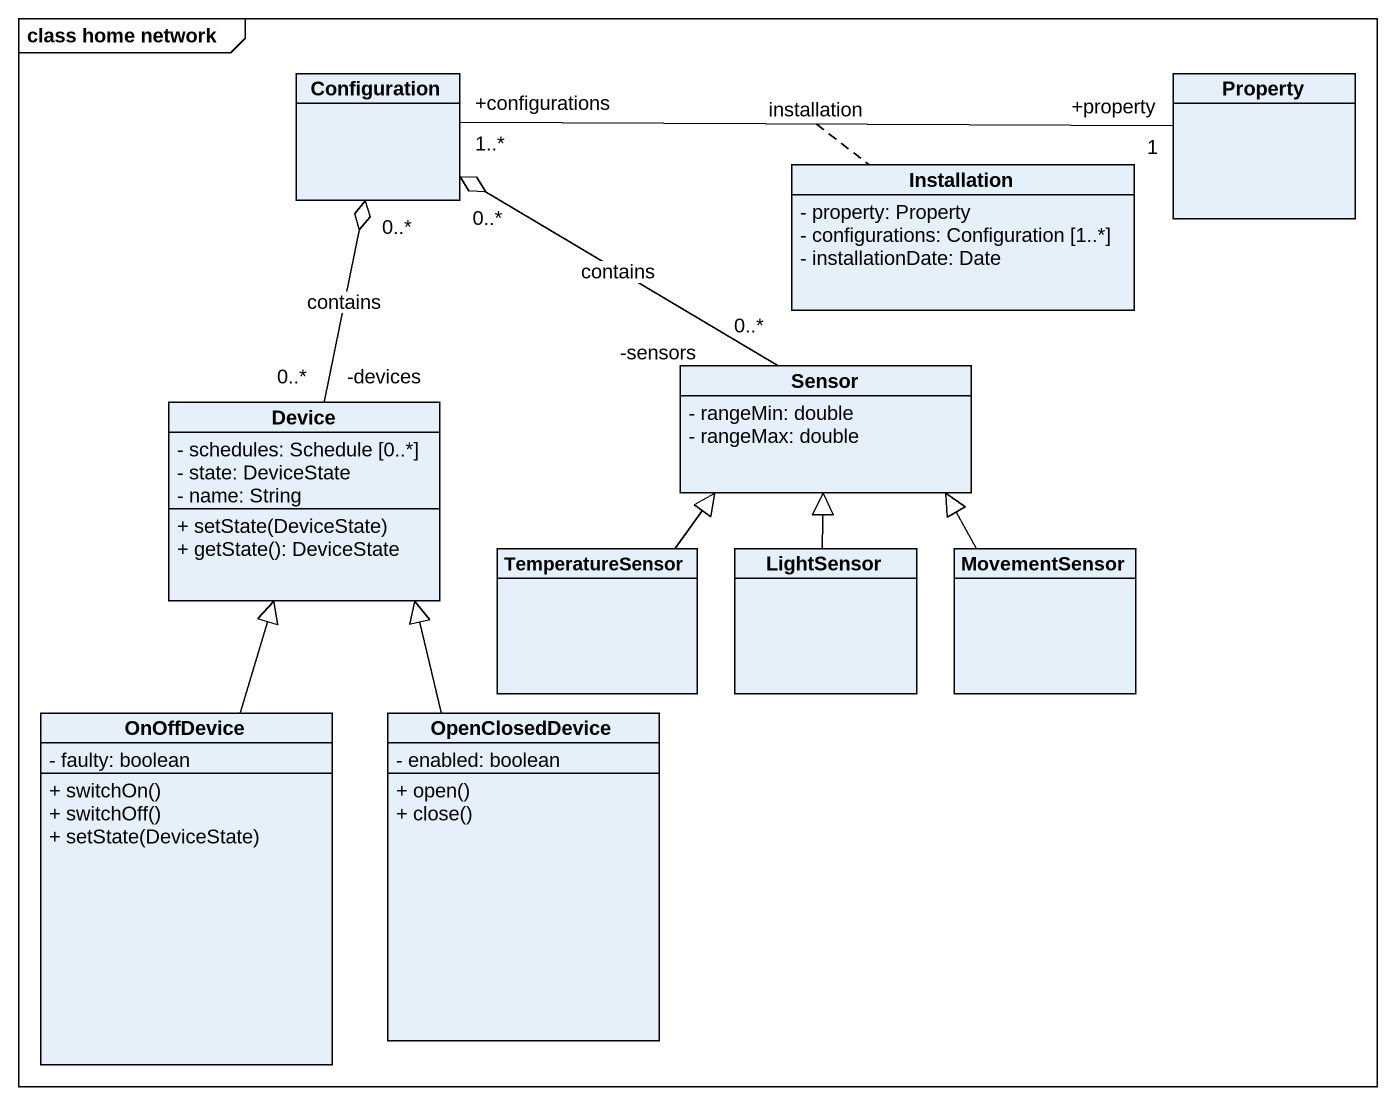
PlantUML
@startuml
mainframe class home network
hide circle
hide empty members
skinparam classAttributeIconSize 0
class Configuration
class Property
class Installation {
  - property: Property
  - configurations: Configuration [1..*]
  - installationDate: Date
}
class Device {
  - schedules: Schedule [0..*]
  - state: DeviceState
  - name: String
  + setState(DeviceState)
  + getState(): DeviceState
}
class Sensor {
  - rangeMin: double
  - rangeMax: double
}
class TemperatureSensor
class LightSensor
class MovementSensor
class OnOffDevice {
  - faulty: boolean
  + switchOn()
  + switchOff()
  + setState(DeviceState)
}
class OpenClosedDevice {
  - enabled: boolean
  + open()
  + close()
}
Configuration "+configurations\n1..*" -right- "+property\n1" Property : installation
(Configuration, Property) .. Installation
Device "-devices\n0..*" -up-o "0..*" Configuration : contains
Sensor "-sensors\n0..*" -up-o "0..*" Configuration : contains
TemperatureSensor -up-|> Sensor
LightSensor -up-|> Sensor
MovementSensor -up-|> Sensor
OnOffDevice -up-|> Device
OpenClosedDevice -up-|> Device
@enduml
